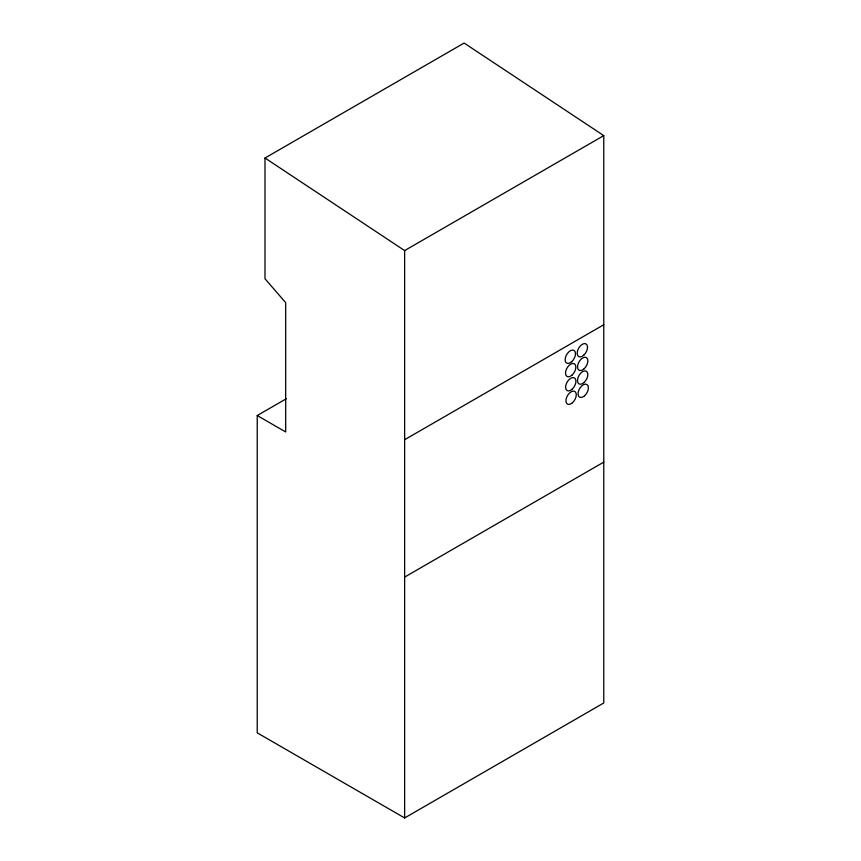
<?xml version="1.0" encoding="UTF-8"?>
<svg xmlns="http://www.w3.org/2000/svg" width="861" height="861" viewBox="0 0 861 861"><rect width="100%" height="100%" fill="white"/><g stroke="black" fill="none" stroke-linecap="round" stroke-linejoin="round"><path stroke-width="1.29" d="M257.235 415.529L285.68 431.953L285.68 302.641L264.994 278.76L264.994 158.015L464.122 43.05L603.765 135.618L603.765 702.985L404.638 817.95L257.235 732.851L257.235 415.529L286.347 398.718M404.638 817.95L404.638 250.583L603.765 135.618M404.638 439.713L603.765 324.748M404.638 577.085L603.765 462.12M264.994 158.015L404.638 250.583M584.027 368.895A7.318 4.219 -60 0 0 586.352 357.563A7.318 4.219 -60 0 0 577.699 365.236A7.318 4.219 -60 0 0 584.027 368.895M572.016 375.116A7.318 4.219 -60 0 0 574.341 363.783A7.318 4.219 -60 0 0 565.688 371.457A7.318 4.219 -60 0 0 572.016 375.116M572.113 389.226A7.318 4.219 -60 0 0 574.427 377.893A7.318 4.219 -60 0 0 565.774 385.567A7.318 4.219 -60 0 0 572.113 389.226M584.016 382.553A7.318 4.219 -60 0 0 586.33 371.22A7.318 4.219 -60 0 0 577.677 378.894A7.318 4.219 -60 0 0 584.016 382.553M572.447 402.765A7.318 4.219 -60 0 0 574.771 391.432A7.318 4.219 -60 0 0 566.118 399.106A7.318 4.219 -60 0 0 572.447 402.765M584.565 395.791A7.318 4.219 -60 0 0 586.879 384.469A7.318 4.219 -60 0 0 578.226 392.142A7.318 4.219 -60 0 0 584.565 395.791M571.661 361.728A7.318 4.219 -60 0 0 573.975 350.395A7.318 4.219 -60 0 0 565.322 358.068A7.318 4.219 -60 0 0 571.661 361.728M583.693 355.227A7.318 4.219 -60 0 0 586.007 343.905A7.318 4.219 -60 0 0 577.354 351.579A7.318 4.219 -60 0 0 583.693 355.227"/></g></svg>
